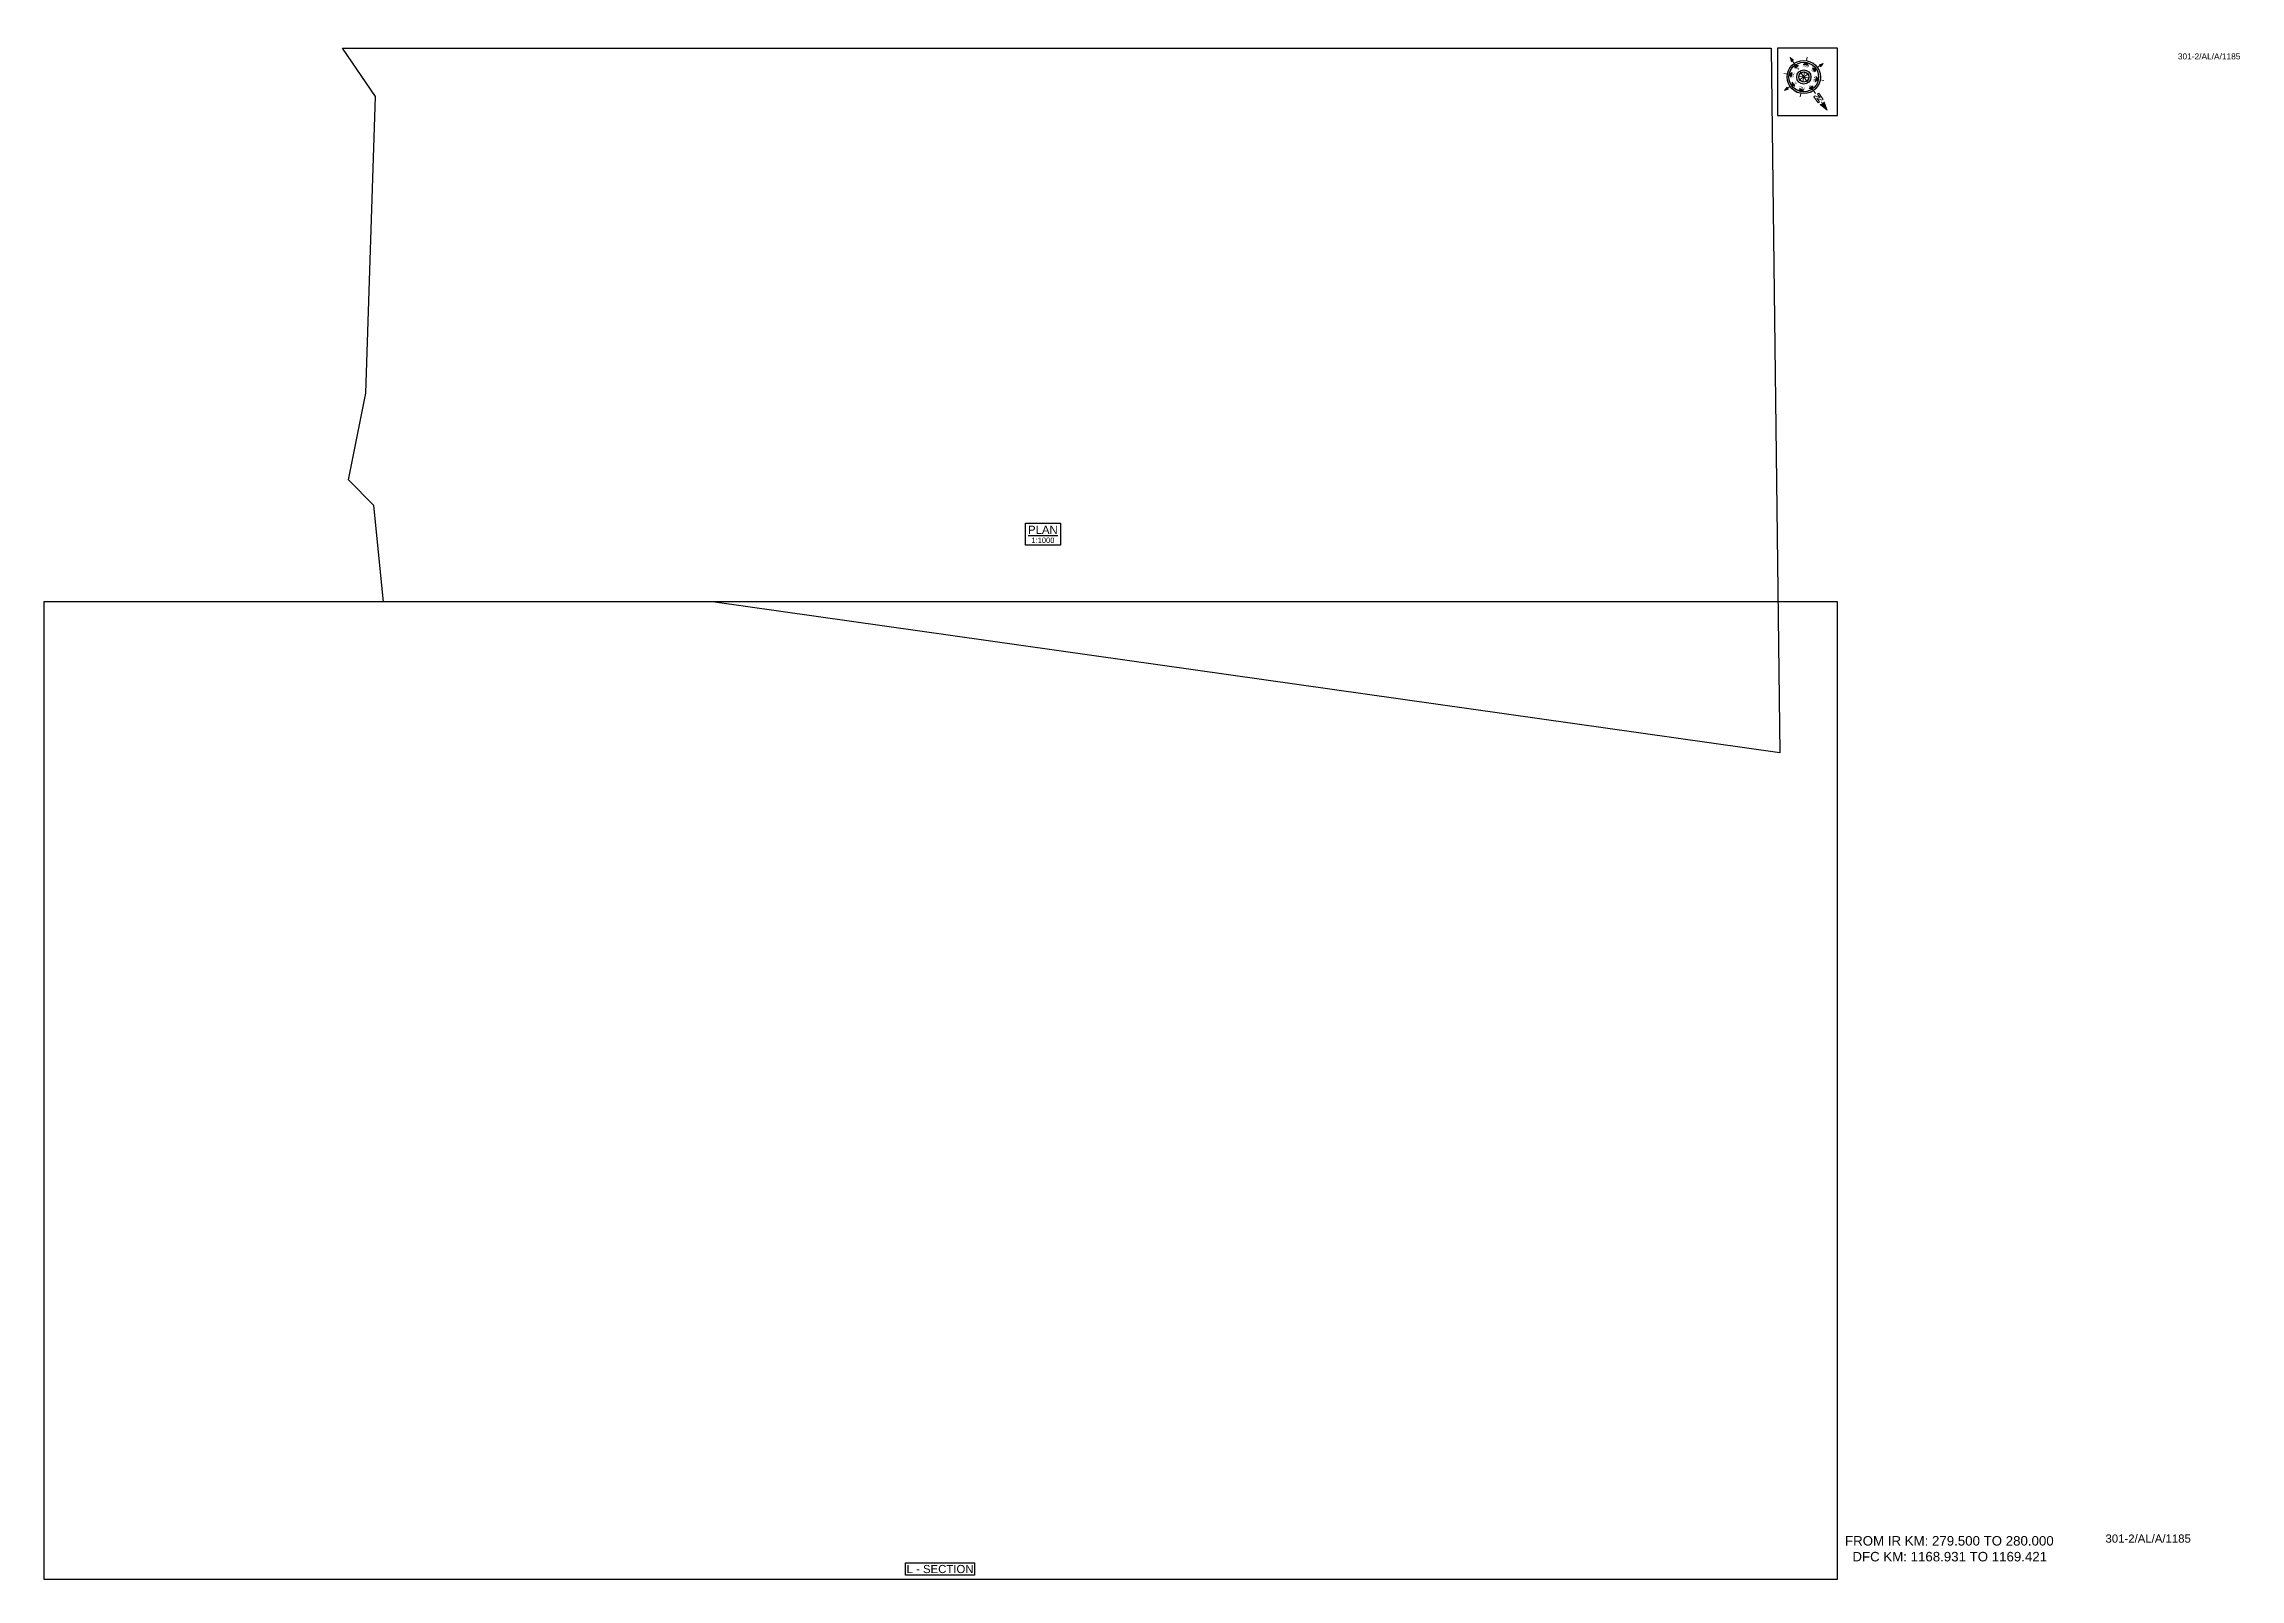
# Paper-space layout '1185' of a CAD drawing. Header units: metres. Extents: x 15 to 824, y 15 to 581.
import ezdxf
from ezdxf.enums import TextEntityAlignment as Align

# ---------------------------------------------------------------- set-up
doc = ezdxf.new("R2010")
doc.units = ezdxf.units.M
doc.header["$MEASUREMENT"] = 0
doc.layers.get('Defpoints').update_dxf_attribs({"color": 5})
doc.layers.add('title', color=7, linetype='Continuous')
doc.styles.get("Standard").update_dxf_attribs({"font": 'arial.ttf'})
doc.styles.add('Style-Arial', font='arial.ttf')

# ---------------------------------------------------------------- blocks, each defined once
blk = doc.blocks.new('N')
for points in [[(0, 8.41), (-0.49, 6.68), (0, 6.93)], [(0.49, 6.68), (0, 6.93), (0, 8.41)], [(-4.93, 0), (-4.07, 0.25), (-4.19, 0)], [(-4.07, -0.25), (-4.19, 0), (-4.93, 0)], [(-3.08, 0), (-2.59, 0.49), (-2.59, -0.49)], [(-2.18, 2.18), (-1.48, 2.18), (-2.18, 1.48)], [(0, 3.08), (0.49, 2.59), (-0.49, 2.59)], [(2.18, 2.18), (2.18, 1.48), (1.48, 2.18)], [(3.08, 0), (2.59, -0.49), (2.59, 0.49)], [(4.07, 0.25), (4.19, 0), (4.93, 0)], [(4.93, 0), (4.07, -0.25), (4.19, 0)], [(-2.18, -2.18), (-2.18, -1.48), (-1.48, -2.18)], [(0, -3.08), (-0.49, -2.59), (0.49, -2.59)], [(0, -4.93), (-0.25, -4.07), (0, -4.19)], [(0.25, -4.07), (0, -4.19), (0, -4.93)], [(2.18, -2.18), (1.48, -2.18), (2.18, -1.48)]]:
    blk.add_hatch(color=7).paths.add_polyline_path(points, flags=0)
h = blk.add_hatch(color=7)
h.paths.add_polyline_path([(0, -3.08), (0, -3.46, 1), (0, 3.46), (0, 3.08, -1)])
h.paths.add_polyline_path([(0, 1.05), (0, 1.48, 1), (0, -1.48), (0, -1.05, -1)])
at = {"color": 7, "linetype": 'ByBlock', "lineweight": 13}
for p, q in [((-0.61, 4.57), (-0.61, 6.12)), ((-0.61, 6.12), (-0.3, 6.12)), ((-0.3, 6.12), (0.32, 5.19)), ((0.32, 4.57), (-0.3, 5.5)), ((-0.3, 5.5), (-0.3, 4.57)), ((0.32, 5.19), (0.32, 6.12)), ((0.32, 6.12), (0.64, 6.12)), ((0.64, 6.12), (0.64, 4.57))]:
    blk.add_line(p, q, dxfattribs=at)
at = {"color": 7, "lineweight": 13}
for p, q in [((0, 6.41), (0, 7.28)), ((-3.46, 0), (-4.19, 0)), ((-2.45, 2.45), (-2.97, 2.97)), ((1.05, 0), (-1.05, 0)), ((-1.05, 0), (1.05, 0)), ((-0.74, 0.74), (0.74, -0.74)), ((0.74, 0.74), (-0.74, -0.74)), ((0.74, -0.74), (-0.74, 0.74)), ((-0.74, -0.74), (0.74, 0.74)), ((0, 3.46), (0, 4.19)), ((0, 3.46), (0, 3.08)), ((0, 1.05), (0, 1.48)), ((0, 1.05), (0, -1.05)), ((0, -1.05), (0, 1.05)), ((2.45, 2.45), (2.97, 2.97)), ((3.46, 0), (4.19, 0)), ((-2.45, -2.45), (-2.97, -2.97)), ((0, -1.05), (0, -1.48)), ((0, -3.46), (0, -3.08)), ((0, -3.46), (0, -4.19)), ((2.45, -2.45), (2.97, -2.97))]:
    blk.add_line(p, q, dxfattribs=at)
for points in [[(0, 8.41), (-0.49, 6.68), (0, 6.93), (0, 6.93)], [(0.49, 6.68), (0, 6.93), (0, 8.41), (0, 8.41)], [(-4.93, 0), (-4.07, 0.25), (-4.19, 0), (-4.19, 0)], [(-4.07, -0.25), (-4.19, 0), (-4.93, 0), (-4.93, 0)], [(-3.08, 0), (-2.59, 0.49), (-2.59, -0.49), (-2.59, -0.49)], [(-2.18, 2.18), (-1.48, 2.18), (-2.18, 1.48), (-2.18, 1.48)], [(0, 3.08), (0.49, 2.59), (-0.49, 2.59), (-0.49, 2.59)], [(2.18, 2.18), (2.18, 1.48), (1.48, 2.18), (1.48, 2.18)], [(3.08, 0), (2.59, -0.49), (2.59, 0.49), (2.59, 0.49)], [(4.07, 0.25), (4.19, 0), (4.93, 0), (4.93, 0)], [(4.93, 0), (4.07, -0.25), (4.19, 0), (4.19, 0)], [(-2.18, -2.18), (-2.18, -1.48), (-1.48, -2.18), (-1.48, -2.18)], [(0, -3.08), (-0.49, -2.59), (0.49, -2.59), (0.49, -2.59)], [(0, -4.93), (-0.25, -4.07), (0, -4.19), (0, -4.19)], [(0.25, -4.07), (0, -4.19), (0, -4.93), (0, -4.93)], [(2.18, -2.18), (1.48, -2.18), (2.18, -1.48), (2.18, -1.48)]]:
    blk.add_lwpolyline(points, close=True, dxfattribs=at)
at = {"color": 7, "linetype": 'ByBlock', "lineweight": 13}
for points in [[(-0.3, 4.57), (-0.61, 4.57)], [(0.32, 4.57), (0.64, 4.57)]]:
    blk.add_lwpolyline(points, dxfattribs=at)
at = {"color": 7}
for radius in [3.46, 3.08, 1.48, 1.05]:
    blk.add_circle((0, 0), radius, dxfattribs=at)
for s, rotation, p in [('W', 90, (-2.1, 0)), ('NW', 45, (-1.48, 1.48)), ('NE', 315, (1.48, 1.48)), ('E', 270, (1.97, 0)), ('SW', 135, (-1.48, -1.48)), ('SE', 225, (1.48, -1.48))]:
    blk.add_text(s, height=0.6, rotation=rotation, dxfattribs=at).set_placement(p, align=Align.CENTER)
for s, p in [('N', (0, 2.1)), ('S', (0, -2.47))]:
    blk.add_text(s, height=0.6, dxfattribs=at).set_placement(p, align=Align.CENTER)

psp = doc.layouts.new('1185')

# ---------------------------------------------------------------- linework, layer by layer
psp.add_lwpolyline([(332.48, 16.4), (332.48, 21), (358.02, 21), (358.02, 16.4)], close=True)
at = {"layer": 'Defpoints'}
psp.add_lwpolyline([(14.99, 15), (675.99, 15), (676.01, 375.09), (15.01, 375.09)], close=True, dxfattribs=at)
at = {"layer": 'title', "color": 7, "linetype": 'Continuous', "lineweight": -3}
psp.add_lwpolyline([(376.78, 404.02), (389.66, 404.02), (389.66, 395.87), (376.78, 395.87)], close=True, dxfattribs=at)

# ---------------------------------------------------------------- texts
at = {"style": 'Style-Arial'}
for height, p in [(2.2, (801.49, 574.88)), (3, (774.82, 28.42))]:
    psp.add_text('301-2/AL/A/1185', height=height, dxfattribs=at).set_placement(p)
at = {"insert": (678.83, 30.84), "char_height": 3.5, "attachment_point": 1, "style": 'Style-Arial'}
psp.add_mtext_dynamic_manual_height_columns('FROM IR KM: 279.500 TO 280.000 \\P{\\C1;  DFC KM: 1168.931 TO 1169.421}', width=95.7966, gutter_width=17.5, heights=[0], dxfattribs=at)
at = {"layer": 'title', "color": 7, "linetype": 'Continuous', "lineweight": -3, "style": 'Style-Arial'}
for s, height, p in [('%%UPLAN', 3, (383.17, 401.58)), ('1:1000', 2, (383.17, 397.71))]:
    psp.add_text(s, height=height, dxfattribs=at).set_placement(p, align=Align.MIDDLE)
at = {"layer": 'title', "style": 'Style-Arial'}
psp.add_text('L - SECTION', height=3, rotation=0.00006, dxfattribs=at).set_placement((345.27, 18.7), align=Align.MIDDLE_CENTER)

# ---------------------------------------------------------------- viewports
at = {"layer": 'Defpoints'}
vp = psp.add_viewport(center=(345.5, 195.04), size=(661.02, 360.09), view_center_point=(3205, -12059.56), view_height=360.09, dxfattribs=at)
vp.dxf.flags = 0x10000  # cut along an outline
vp.dxf.clipping_boundary_handle = psp.add_lwpolyline([(14.99, 15), (675.99, 15), (676.01, 375.09), (15.01, 375.09)], format="xyb", close=True, dxfattribs={"invisible": 1}).dxf.handle

# ---------------------------------------------------------------- wipeouts: each hides what was drawn before it
psp.add_wipeout([(653.96, 579), (676, 579), (676, 554.19), (653.96, 554.19)])

# ---------------------------------------------------------------- next in the draw order: linework, layer by layer
psp.add_lwpolyline([(676, 579), (653.96, 579), (653.96, 554.19), (676, 554.19)], close=True)
psp.add_lwpolyline([(124.99, 579), (651.64, 579), (654.76, 319.4), (261.36, 375.09), (140.2, 375.09), (136.56, 410.48), (127.27, 419.98), (133.6, 451.89), (137.19, 561.15)], close=True, dxfattribs=at)

# ---------------------------------------------------------------- next in the draw order: block references
at = {"xscale": 1.771541522973351, "yscale": 1.771541522973351, "zscale": 1.771541522973351, "rotation": 215.1222936235771}
psp.add_blockref('N', (663.62, 568.39), dxfattribs=at)

# ---------------------------------------------------------------- next in the draw order: viewports
at = {"layer": 'Defpoints', "view_twist_angle": 215.12229362}
vp = psp.add_viewport(center=(389.88, 449.2), size=(529.77, 259.6013), view_center_point=(1396843.29, -3135045.05), view_height=259.6014, status=3, dxfattribs=at)
vp.dxf.flags = 0x10000  # cut along an outline
vp.dxf.clipping_boundary_handle = psp.add_lwpolyline([(124.99, 579), (651.64, 579), (654.76, 319.4), (261.36, 375.09), (140.2, 375.09), (136.56, 410.48), (127.27, 419.98), (133.6, 451.89), (137.19, 561.15)], format="xyb", close=True, dxfattribs={"invisible": 1}).dxf.handle

doc.saveas('drawing.dxf')
